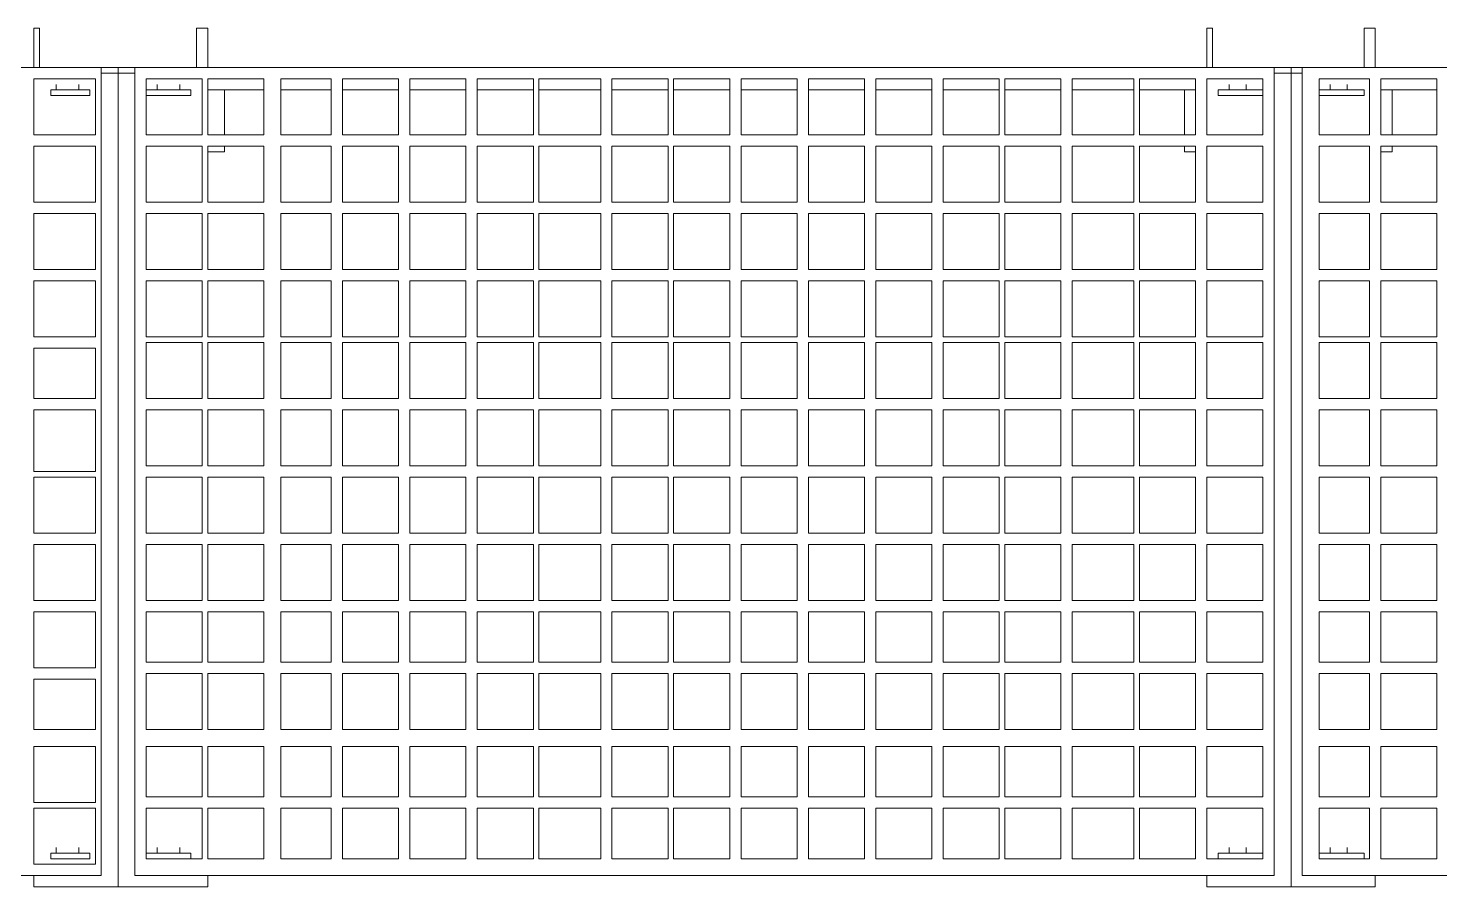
# Model space of a CAD drawing. Header units: metres. Extents: x -13316 to 152404, y -3899 to 30226.
# Drawn here: x 4377.5 to 4458.5, y 848.2 to 897.5 of the extents above; entities that cross this region are included whole.
import ezdxf

# ---------------------------------------------------------------- set-up
doc = ezdxf.new("R2010")
doc.units = ezdxf.units.M
doc.header["$LTSCALE"] = 100
doc.header["$MEASUREMENT"] = 0
doc.layers.get('0').update_dxf_attribs({"color": 9, "lineweight": 9})
doc.layers.add('32-ekipman', color=9, linetype='Continuous', lineweight=9)

# ---------------------------------------------------------------- blocks, each defined once
blk = doc.blocks.new('h')
for points in [[(181688.467, -16206.805), (181688.467, -16206.16)], [(181698.132, -16206.16), (181688.467, -16206.16)], [(181693.299, -16253.197), (181693.299, -16206.16)], [(181693.299, -16253.197), (181693.299, -16206.16)], [(181698.132, -16206.16), (181698.132, -16206.805)], [(181755.477, -16206.805), (181755.477, -16206.16)], [(181765.465, -16206.16), (181755.477, -16206.16)], [(181760.632, -16253.197), (181760.632, -16206.16)], [(181760.632, -16253.197), (181760.632, -16206.16)], [(181765.465, -16206.16), (181765.465, -16206.805)], [(181692.655, -16206.805), (181641.108, -16206.805)], [(181692.655, -16253.197), (181692.655, -16206.805)], [(181694.266, -16206.805), (181694.266, -16253.197)], [(181759.666, -16206.805), (181694.266, -16206.805)], [(181759.666, -16253.197), (181759.666, -16206.805)], [(181761.599, -16206.805), (181761.599, -16253.197)], [(181823.455, -16206.805), (181761.599, -16206.805)], [(181684.923, -16207.771), (181684.923, -16210.671)], [(181688.145, -16207.771), (181684.923, -16207.771)], [(181688.145, -16210.671), (181688.145, -16207.771)], [(181688.789, -16207.771), (181688.789, -16210.671)], [(181691.688, -16207.771), (181688.789, -16207.771)], [(181689.111, -16208.093), (181689.111, -16207.771)], [(181691.688, -16207.771), (181689.111, -16207.771)], [(181691.688, -16208.093), (181689.111, -16208.093)], [(181690.078, -16207.771), (181691.044, -16207.771)], [(181690.078, -16208.093), (181690.078, -16208.415)], [(181691.044, -16208.093), (181690.078, -16208.093)], [(181691.044, -16208.093), (181691.044, -16208.415)], [(181691.688, -16208.093), (181691.688, -16207.771)], [(181691.688, -16210.671), (181691.688, -16207.771)], [(181694.91, -16207.771), (181694.91, -16210.671)], [(181694.91, -16207.771), (181694.91, -16208.093)], [(181694.91, -16207.771), (181697.487, -16207.771)], [(181698.132, -16207.771), (181694.91, -16207.771)], [(181697.487, -16208.093), (181694.91, -16208.093)], [(181696.843, -16207.771), (181695.877, -16207.771)], [(181695.877, -16208.093), (181695.877, -16208.415)], [(181695.877, -16208.093), (181696.843, -16208.093)], [(181696.843, -16208.093), (181696.843, -16208.415)], [(181697.487, -16207.771), (181697.487, -16208.093)], [(181698.132, -16210.671), (181698.132, -16207.771)], [(181698.776, -16207.771), (181698.776, -16210.671)], [(181701.998, -16207.771), (181698.776, -16207.771)], [(181701.998, -16210.671), (181701.998, -16207.771)], [(181702.32, -16207.771), (181702.32, -16210.671)], [(181705.864, -16207.771), (181702.32, -16207.771)], [(181705.864, -16210.671), (181705.864, -16207.771)], [(181706.508, -16207.771), (181706.508, -16210.671)], [(181709.73, -16207.771), (181706.508, -16207.771)], [(181709.73, -16210.671), (181709.73, -16207.771)], [(181710.052, -16207.771), (181710.052, -16210.671)], [(181713.274, -16207.771), (181710.052, -16207.771)], [(181713.274, -16210.671), (181713.274, -16207.771)], [(181713.918, -16207.771), (181713.918, -16210.671)], [(181717.14, -16207.771), (181713.918, -16207.771)], [(181717.14, -16210.671), (181717.14, -16207.771)], [(181717.784, -16207.771), (181717.784, -16210.671)], [(181721.006, -16207.771), (181717.784, -16207.771)], [(181721.006, -16210.671), (181721.006, -16207.771)], [(181721.65, -16207.771), (181721.65, -16210.671)], [(181724.872, -16207.771), (181721.65, -16207.771)], [(181724.872, -16210.671), (181724.872, -16207.771)], [(181725.516, -16207.771), (181725.516, -16210.671)], [(181728.738, -16207.771), (181725.516, -16207.771)], [(181728.738, -16210.671), (181728.738, -16207.771)], [(181729.06, -16207.771), (181729.06, -16210.671)], [(181732.281, -16207.771), (181729.06, -16207.771)], [(181732.281, -16210.671), (181732.281, -16207.771)], [(181732.926, -16207.771), (181732.926, -16210.671)], [(181736.47, -16207.771), (181732.926, -16207.771)], [(181736.47, -16210.671), (181736.47, -16207.771)], [(181736.792, -16207.771), (181736.792, -16210.671)], [(181740.013, -16207.771), (181736.792, -16207.771)], [(181740.013, -16210.671), (181740.013, -16207.771)], [(181740.658, -16207.771), (181740.658, -16210.671)], [(181743.879, -16207.771), (181740.658, -16207.771)], [(181743.879, -16210.671), (181743.879, -16207.771)], [(181744.524, -16207.771), (181744.524, -16210.671)], [(181747.745, -16207.771), (181744.524, -16207.771)], [(181747.745, -16210.671), (181747.745, -16207.771)], [(181748.39, -16207.771), (181748.39, -16210.671)], [(181751.289, -16207.771), (181748.39, -16207.771)], [(181751.289, -16210.671), (181751.289, -16207.771)], [(181752.256, -16207.771), (181752.256, -16210.671)], [(181755.477, -16207.771), (181752.256, -16207.771)], [(181755.477, -16210.671), (181755.477, -16207.771)], [(181755.8, -16207.771), (181755.8, -16210.671)], [(181759.021, -16207.771), (181755.8, -16207.771)], [(181756.444, -16208.093), (181756.444, -16207.771)], [(181759.021, -16207.771), (181756.444, -16207.771)], [(181759.021, -16208.093), (181756.444, -16208.093)], [(181757.088, -16207.771), (181758.377, -16207.771)], [(181757.088, -16208.093), (181757.088, -16208.415)], [(181758.377, -16208.093), (181757.088, -16208.093)], [(181758.377, -16208.093), (181758.377, -16208.415)], [(181759.021, -16208.093), (181759.021, -16207.771)], [(181759.021, -16210.671), (181759.021, -16207.771)], [(181761.921, -16207.449), (181761.921, -16210.671)], [(181765.465, -16207.449), (181761.921, -16207.449)], [(181762.243, -16207.771), (181762.243, -16208.093)], [(181762.243, -16207.771), (181764.498, -16207.771)], [(181764.498, -16208.093), (181762.243, -16208.093)], [(181764.176, -16207.771), (181762.887, -16207.771)], [(181762.887, -16208.093), (181762.887, -16208.415)], [(181762.887, -16208.093), (181764.176, -16208.093)], [(181764.176, -16208.093), (181764.176, -16208.415)], [(181764.498, -16207.771), (181764.498, -16208.093)], [(181765.465, -16210.671), (181765.465, -16207.449)], [(181684.923, -16210.671), (181688.145, -16210.671)], [(181684.923, -16211.315), (181684.923, -16214.214)], [(181688.145, -16211.315), (181684.923, -16211.315)], [(181688.145, -16214.214), (181688.145, -16211.315)], [(181688.789, -16210.671), (181691.688, -16210.671)], [(181688.789, -16211.315), (181688.789, -16214.214)], [(181691.688, -16211.315), (181688.789, -16211.315)], [(181691.688, -16214.214), (181691.688, -16211.315)], [(181694.91, -16210.671), (181698.132, -16210.671)], [(181694.91, -16211.315), (181694.91, -16214.214)], [(181698.132, -16211.315), (181694.91, -16211.315)], [(181698.132, -16214.214), (181698.132, -16211.315)], [(181698.776, -16210.671), (181701.998, -16210.671)], [(181698.776, -16211.315), (181698.776, -16214.214)], [(181701.998, -16211.315), (181698.776, -16211.315)], [(181701.998, -16214.214), (181701.998, -16211.315)], [(181702.32, -16210.671), (181705.864, -16210.671)], [(181702.32, -16211.315), (181702.32, -16214.214)], [(181705.864, -16211.315), (181702.32, -16211.315)], [(181705.864, -16214.214), (181705.864, -16211.315)], [(181706.508, -16210.671), (181709.73, -16210.671)], [(181706.508, -16211.315), (181706.508, -16214.214)], [(181709.73, -16211.315), (181706.508, -16211.315)], [(181709.73, -16214.214), (181709.73, -16211.315)], [(181710.052, -16210.671), (181713.274, -16210.671)], [(181710.052, -16211.315), (181710.052, -16214.214)], [(181713.274, -16211.315), (181710.052, -16211.315)], [(181713.274, -16214.214), (181713.274, -16211.315)], [(181713.918, -16210.671), (181717.14, -16210.671)], [(181713.918, -16211.315), (181713.918, -16214.214)], [(181717.14, -16211.315), (181713.918, -16211.315)], [(181717.14, -16214.214), (181717.14, -16211.315)], [(181717.784, -16210.671), (181721.006, -16210.671)], [(181717.784, -16211.315), (181717.784, -16214.214)], [(181721.006, -16211.315), (181717.784, -16211.315)], [(181721.006, -16214.214), (181721.006, -16211.315)], [(181721.65, -16210.671), (181724.872, -16210.671)], [(181721.65, -16211.315), (181721.65, -16214.214)], [(181724.872, -16211.315), (181721.65, -16211.315)], [(181724.872, -16214.214), (181724.872, -16211.315)], [(181725.516, -16210.671), (181728.738, -16210.671)], [(181725.516, -16211.315), (181725.516, -16214.214)], [(181728.738, -16211.315), (181725.516, -16211.315)], [(181728.738, -16214.214), (181728.738, -16211.315)], [(181729.06, -16210.671), (181732.281, -16210.671)], [(181729.06, -16211.315), (181729.06, -16214.214)], [(181732.281, -16211.315), (181729.06, -16211.315)], [(181732.281, -16214.214), (181732.281, -16211.315)], [(181732.926, -16210.671), (181736.47, -16210.671)], [(181732.926, -16211.315), (181732.926, -16214.214)], [(181736.47, -16211.315), (181732.926, -16211.315)], [(181736.47, -16214.214), (181736.47, -16211.315)], [(181736.792, -16210.671), (181740.013, -16210.671)], [(181736.792, -16211.315), (181736.792, -16214.214)], [(181740.013, -16211.315), (181736.792, -16211.315)], [(181740.013, -16214.214), (181740.013, -16211.315)], [(181740.658, -16210.671), (181743.879, -16210.671)], [(181740.658, -16211.315), (181740.658, -16214.214)], [(181743.879, -16211.315), (181740.658, -16211.315)], [(181743.879, -16214.214), (181743.879, -16211.315)], [(181744.524, -16210.671), (181747.745, -16210.671)], [(181744.524, -16211.315), (181744.524, -16214.214)], [(181747.745, -16211.315), (181744.524, -16211.315)], [(181747.745, -16214.214), (181747.745, -16211.315)], [(181748.39, -16210.671), (181751.289, -16210.671)], [(181748.39, -16211.315), (181748.39, -16214.214)], [(181751.289, -16211.315), (181748.39, -16211.315)], [(181751.289, -16214.214), (181751.289, -16211.315)], [(181752.256, -16210.671), (181755.477, -16210.671)], [(181752.256, -16211.315), (181752.256, -16214.214)], [(181755.477, -16211.315), (181752.256, -16211.315)], [(181755.477, -16214.214), (181755.477, -16211.315)], [(181755.8, -16210.671), (181759.021, -16210.671)], [(181755.8, -16211.315), (181755.8, -16214.214)], [(181759.021, -16211.315), (181755.8, -16211.315)], [(181759.021, -16214.214), (181759.021, -16211.315)], [(181761.921, -16210.671), (181765.465, -16210.671)], [(181761.921, -16210.993), (181761.921, -16214.214)], [(181765.465, -16210.993), (181761.921, -16210.993)], [(181765.465, -16214.214), (181765.465, -16210.993)], [(181684.923, -16214.214), (181688.145, -16214.214)], [(181688.789, -16214.214), (181691.688, -16214.214)], [(181694.91, -16214.214), (181698.132, -16214.214)], [(181698.776, -16214.214), (181701.998, -16214.214)], [(181702.32, -16214.214), (181705.864, -16214.214)], [(181706.508, -16214.214), (181709.73, -16214.214)], [(181710.052, -16214.214), (181713.274, -16214.214)], [(181713.918, -16214.214), (181717.14, -16214.214)], [(181717.784, -16214.214), (181721.006, -16214.214)], [(181721.65, -16214.214), (181724.872, -16214.214)], [(181725.516, -16214.214), (181728.738, -16214.214)], [(181729.06, -16214.214), (181732.281, -16214.214)], [(181732.926, -16214.214), (181736.47, -16214.214)], [(181736.792, -16214.214), (181740.013, -16214.214)], [(181740.658, -16214.214), (181743.879, -16214.214)], [(181744.524, -16214.214), (181747.745, -16214.214)], [(181748.39, -16214.214), (181751.289, -16214.214)], [(181752.256, -16214.214), (181755.477, -16214.214)], [(181755.8, -16214.214), (181759.021, -16214.214)], [(181761.921, -16214.214), (181765.465, -16214.214)], [(181684.923, -16215.181), (181684.923, -16218.403)], [(181688.145, -16215.181), (181684.923, -16215.181)], [(181688.145, -16218.403), (181688.145, -16215.181)], [(181688.789, -16215.181), (181688.789, -16218.403)], [(181691.688, -16215.181), (181688.789, -16215.181)], [(181691.688, -16218.403), (181691.688, -16215.181)], [(181694.91, -16215.181), (181694.91, -16218.403)], [(181698.132, -16215.181), (181694.91, -16215.181)], [(181698.132, -16218.403), (181698.132, -16215.181)], [(181698.776, -16215.181), (181698.776, -16218.403)], [(181701.998, -16215.181), (181698.776, -16215.181)], [(181701.998, -16218.403), (181701.998, -16215.181)], [(181702.32, -16215.181), (181702.32, -16218.403)], [(181705.864, -16215.181), (181702.32, -16215.181)], [(181705.864, -16218.403), (181705.864, -16215.181)], [(181706.508, -16215.181), (181706.508, -16218.403)], [(181709.73, -16215.181), (181706.508, -16215.181)], [(181709.73, -16218.403), (181709.73, -16215.181)], [(181710.052, -16215.181), (181710.052, -16218.403)], [(181713.274, -16215.181), (181710.052, -16215.181)], [(181713.274, -16218.403), (181713.274, -16215.181)], [(181713.918, -16215.181), (181713.918, -16218.403)], [(181717.14, -16215.181), (181713.918, -16215.181)], [(181717.14, -16218.403), (181717.14, -16215.181)], [(181717.784, -16215.181), (181717.784, -16218.403)], [(181721.006, -16215.181), (181717.784, -16215.181)], [(181721.006, -16218.403), (181721.006, -16215.181)], [(181721.65, -16215.181), (181721.65, -16218.403)], [(181724.872, -16215.181), (181721.65, -16215.181)], [(181724.872, -16218.403), (181724.872, -16215.181)], [(181725.516, -16215.181), (181725.516, -16218.403)], [(181728.738, -16215.181), (181725.516, -16215.181)], [(181728.738, -16218.403), (181728.738, -16215.181)], [(181729.06, -16215.181), (181729.06, -16218.403)], [(181732.281, -16215.181), (181729.06, -16215.181)], [(181732.281, -16218.403), (181732.281, -16215.181)], [(181732.926, -16215.181), (181732.926, -16218.403)], [(181736.47, -16215.181), (181732.926, -16215.181)], [(181736.47, -16218.403), (181736.47, -16215.181)], [(181736.792, -16215.181), (181736.792, -16218.403)], [(181740.013, -16215.181), (181736.792, -16215.181)], [(181740.013, -16218.403), (181740.013, -16215.181)], [(181740.658, -16215.181), (181740.658, -16218.403)], [(181743.879, -16215.181), (181740.658, -16215.181)], [(181743.879, -16218.403), (181743.879, -16215.181)], [(181744.524, -16215.181), (181744.524, -16218.403)], [(181747.745, -16215.181), (181744.524, -16215.181)], [(181747.745, -16218.403), (181747.745, -16215.181)], [(181748.39, -16215.181), (181748.39, -16218.403)], [(181751.289, -16215.181), (181748.39, -16215.181)], [(181751.289, -16218.403), (181751.289, -16215.181)], [(181752.256, -16215.181), (181752.256, -16218.403)], [(181755.477, -16215.181), (181752.256, -16215.181)], [(181755.477, -16218.403), (181755.477, -16215.181)], [(181755.8, -16215.181), (181755.8, -16218.403)], [(181759.021, -16215.181), (181755.8, -16215.181)], [(181759.021, -16218.403), (181759.021, -16215.181)], [(181761.921, -16215.181), (181761.921, -16218.08)], [(181765.465, -16215.181), (181761.921, -16215.181)], [(181765.465, -16218.08), (181765.465, -16215.181)], [(181684.923, -16218.403), (181688.145, -16218.403)], [(181688.789, -16218.403), (181691.688, -16218.403)], [(181694.91, -16218.403), (181698.132, -16218.403)], [(181698.776, -16218.403), (181701.998, -16218.403)], [(181702.32, -16218.403), (181705.864, -16218.403)], [(181706.508, -16218.403), (181709.73, -16218.403)], [(181710.052, -16218.403), (181713.274, -16218.403)], [(181713.918, -16218.403), (181717.14, -16218.403)], [(181717.784, -16218.403), (181721.006, -16218.403)], [(181721.65, -16218.403), (181724.872, -16218.403)], [(181725.516, -16218.403), (181728.738, -16218.403)], [(181729.06, -16218.403), (181732.281, -16218.403)], [(181732.926, -16218.403), (181736.47, -16218.403)], [(181736.792, -16218.403), (181740.013, -16218.403)], [(181740.658, -16218.403), (181743.879, -16218.403)], [(181744.524, -16218.403), (181747.745, -16218.403)], [(181748.39, -16218.403), (181751.289, -16218.403)], [(181752.256, -16218.403), (181755.477, -16218.403)], [(181755.8, -16218.403), (181759.021, -16218.403)], [(181761.921, -16218.08), (181765.465, -16218.08)], [(181761.921, -16218.725), (181761.921, -16221.946)], [(181765.465, -16218.725), (181761.921, -16218.725)], [(181765.465, -16221.946), (181765.465, -16218.725)], [(181684.923, -16219.047), (181684.923, -16221.946)], [(181688.145, -16219.047), (181684.923, -16219.047)], [(181688.145, -16221.946), (181688.145, -16219.047)], [(181688.789, -16219.047), (181688.789, -16221.946)], [(181691.688, -16219.047), (181688.789, -16219.047)], [(181691.688, -16221.946), (181691.688, -16219.047)], [(181694.91, -16219.047), (181694.91, -16221.946)], [(181698.132, -16219.047), (181694.91, -16219.047)], [(181698.132, -16221.946), (181698.132, -16219.047)], [(181698.776, -16219.047), (181698.776, -16221.946)], [(181701.998, -16219.047), (181698.776, -16219.047)], [(181701.998, -16221.946), (181701.998, -16219.047)], [(181702.32, -16219.047), (181702.32, -16221.946)], [(181705.864, -16219.047), (181702.32, -16219.047)], [(181705.864, -16221.946), (181705.864, -16219.047)], [(181706.508, -16219.047), (181706.508, -16221.946)], [(181709.73, -16219.047), (181706.508, -16219.047)], [(181709.73, -16221.946), (181709.73, -16219.047)], [(181710.052, -16219.047), (181710.052, -16221.946)], [(181713.274, -16219.047), (181710.052, -16219.047)], [(181713.274, -16221.946), (181713.274, -16219.047)], [(181713.918, -16219.047), (181713.918, -16221.946)], [(181717.14, -16219.047), (181713.918, -16219.047)], [(181717.14, -16221.946), (181717.14, -16219.047)], [(181717.784, -16219.047), (181717.784, -16221.946)], [(181721.006, -16219.047), (181717.784, -16219.047)], [(181721.006, -16221.946), (181721.006, -16219.047)], [(181721.65, -16219.047), (181721.65, -16221.946)], [(181724.872, -16219.047), (181721.65, -16219.047)], [(181724.872, -16221.946), (181724.872, -16219.047)], [(181725.516, -16219.047), (181725.516, -16221.946)], [(181728.738, -16219.047), (181725.516, -16219.047)], [(181728.738, -16221.946), (181728.738, -16219.047)], [(181729.06, -16219.047), (181729.06, -16221.946)], [(181732.281, -16219.047), (181729.06, -16219.047)], [(181732.281, -16221.946), (181732.281, -16219.047)], [(181732.926, -16219.047), (181732.926, -16221.946)], [(181736.47, -16219.047), (181732.926, -16219.047)], [(181736.47, -16221.946), (181736.47, -16219.047)], [(181736.792, -16219.047), (181736.792, -16221.946)], [(181740.013, -16219.047), (181736.792, -16219.047)], [(181740.013, -16221.946), (181740.013, -16219.047)], [(181740.658, -16219.047), (181740.658, -16221.946)], [(181743.879, -16219.047), (181740.658, -16219.047)], [(181743.879, -16221.946), (181743.879, -16219.047)], [(181744.524, -16219.047), (181744.524, -16221.946)], [(181747.745, -16219.047), (181744.524, -16219.047)], [(181747.745, -16221.946), (181747.745, -16219.047)], [(181748.39, -16219.047), (181748.39, -16221.946)], [(181751.289, -16219.047), (181748.39, -16219.047)], [(181751.289, -16221.946), (181751.289, -16219.047)], [(181752.256, -16219.047), (181752.256, -16221.946)], [(181755.477, -16219.047), (181752.256, -16219.047)], [(181755.477, -16221.946), (181755.477, -16219.047)], [(181755.8, -16219.047), (181755.8, -16221.946)], [(181759.021, -16219.047), (181755.8, -16219.047)], [(181759.021, -16221.946), (181759.021, -16219.047)], [(181684.923, -16221.946), (181688.145, -16221.946)], [(181688.789, -16221.946), (181691.688, -16221.946)], [(181694.91, -16221.946), (181698.132, -16221.946)], [(181698.776, -16221.946), (181701.998, -16221.946)], [(181702.32, -16221.946), (181705.864, -16221.946)], [(181706.508, -16221.946), (181709.73, -16221.946)], [(181710.052, -16221.946), (181713.274, -16221.946)], [(181713.918, -16221.946), (181717.14, -16221.946)], [(181717.784, -16221.946), (181721.006, -16221.946)], [(181721.65, -16221.946), (181724.872, -16221.946)], [(181725.516, -16221.946), (181728.738, -16221.946)], [(181729.06, -16221.946), (181732.281, -16221.946)], [(181732.926, -16221.946), (181736.47, -16221.946)], [(181736.792, -16221.946), (181740.013, -16221.946)], [(181740.658, -16221.946), (181743.879, -16221.946)], [(181744.524, -16221.946), (181747.745, -16221.946)], [(181748.39, -16221.946), (181751.289, -16221.946)], [(181752.256, -16221.946), (181755.477, -16221.946)], [(181755.8, -16221.946), (181759.021, -16221.946)], [(181761.921, -16221.946), (181765.465, -16221.946)], [(181684.923, -16222.591), (181684.923, -16225.812)], [(181688.145, -16222.591), (181684.923, -16222.591)], [(181688.145, -16225.812), (181688.145, -16222.591)], [(181688.789, -16222.591), (181688.789, -16225.812)], [(181691.688, -16222.591), (181688.789, -16222.591)], [(181691.688, -16225.812), (181691.688, -16222.591)], [(181694.91, -16222.591), (181694.91, -16225.812)], [(181698.132, -16222.591), (181694.91, -16222.591)], [(181698.132, -16225.812), (181698.132, -16222.591)], [(181698.776, -16222.591), (181698.776, -16225.812)], [(181701.998, -16222.591), (181698.776, -16222.591)], [(181701.998, -16225.812), (181701.998, -16222.591)], [(181702.32, -16222.591), (181702.32, -16225.812)], [(181705.864, -16222.591), (181702.32, -16222.591)], [(181705.864, -16225.812), (181705.864, -16222.591)], [(181706.508, -16222.591), (181706.508, -16225.812)], [(181709.73, -16222.591), (181706.508, -16222.591)], [(181709.73, -16225.812), (181709.73, -16222.591)], [(181710.052, -16222.591), (181710.052, -16225.812)], [(181713.274, -16222.591), (181710.052, -16222.591)], [(181713.274, -16225.812), (181713.274, -16222.591)], [(181713.918, -16222.591), (181713.918, -16225.812)], [(181717.14, -16222.591), (181713.918, -16222.591)], [(181717.14, -16225.812), (181717.14, -16222.591)], [(181717.784, -16222.591), (181717.784, -16225.812)], [(181721.006, -16222.591), (181717.784, -16222.591)], [(181721.006, -16225.812), (181721.006, -16222.591)], [(181721.65, -16222.591), (181721.65, -16225.812)], [(181724.872, -16222.591), (181721.65, -16222.591)], [(181724.872, -16225.812), (181724.872, -16222.591)], [(181725.516, -16222.591), (181725.516, -16225.812)], [(181728.738, -16222.591), (181725.516, -16222.591)], [(181728.738, -16225.812), (181728.738, -16222.591)], [(181729.06, -16222.591), (181729.06, -16225.812)], [(181732.281, -16222.591), (181729.06, -16222.591)], [(181732.281, -16225.812), (181732.281, -16222.591)], [(181732.926, -16222.591), (181732.926, -16225.812)], [(181736.47, -16222.591), (181732.926, -16222.591)], [(181736.47, -16225.812), (181736.47, -16222.591)], [(181736.792, -16222.591), (181736.792, -16225.812)], [(181740.013, -16222.591), (181736.792, -16222.591)], [(181740.013, -16225.812), (181740.013, -16222.591)], [(181740.658, -16222.591), (181740.658, -16225.812)], [(181743.879, -16222.591), (181740.658, -16222.591)], [(181743.879, -16225.812), (181743.879, -16222.591)], [(181744.524, -16222.591), (181744.524, -16225.812)], [(181747.745, -16222.591), (181744.524, -16222.591)], [(181747.745, -16225.812), (181747.745, -16222.591)], [(181748.39, -16222.591), (181748.39, -16225.812)], [(181751.289, -16222.591), (181748.39, -16222.591)], [(181751.289, -16225.812), (181751.289, -16222.591)], [(181752.256, -16222.591), (181752.256, -16225.812)], [(181755.477, -16222.591), (181752.256, -16222.591)], [(181755.477, -16225.812), (181755.477, -16222.591)], [(181755.8, -16222.591), (181755.8, -16225.812)], [(181759.021, -16222.591), (181755.8, -16222.591)], [(181759.021, -16225.812), (181759.021, -16222.591)], [(181761.921, -16222.591), (181761.921, -16225.812)], [(181765.465, -16222.591), (181761.921, -16222.591)], [(181765.465, -16225.812), (181765.465, -16222.591)], [(181684.923, -16225.812), (181688.145, -16225.812)], [(181688.789, -16225.812), (181691.688, -16225.812)], [(181694.91, -16225.812), (181698.132, -16225.812)], [(181698.776, -16225.812), (181701.998, -16225.812)], [(181702.32, -16225.812), (181705.864, -16225.812)], [(181706.508, -16225.812), (181709.73, -16225.812)], [(181710.052, -16225.812), (181713.274, -16225.812)], [(181713.918, -16225.812), (181717.14, -16225.812)], [(181717.784, -16225.812), (181721.006, -16225.812)], [(181721.65, -16225.812), (181724.872, -16225.812)], [(181725.516, -16225.812), (181728.738, -16225.812)], [(181729.06, -16225.812), (181732.281, -16225.812)], [(181732.926, -16225.812), (181736.47, -16225.812)], [(181736.792, -16225.812), (181740.013, -16225.812)], [(181740.658, -16225.812), (181743.879, -16225.812)], [(181744.524, -16225.812), (181747.745, -16225.812)], [(181748.39, -16225.812), (181751.289, -16225.812)], [(181752.256, -16225.812), (181755.477, -16225.812)], [(181755.8, -16225.812), (181759.021, -16225.812)], [(181761.921, -16225.812), (181765.465, -16225.812)], [(181684.923, -16226.457), (181684.923, -16229.678)], [(181688.145, -16226.457), (181684.923, -16226.457)], [(181688.145, -16229.678), (181688.145, -16226.457)], [(181688.789, -16226.457), (181688.789, -16229.678)], [(181691.688, -16226.457), (181688.789, -16226.457)], [(181691.688, -16229.678), (181691.688, -16226.457)], [(181694.91, -16226.457), (181694.91, -16229.678)], [(181698.132, -16226.457), (181694.91, -16226.457)], [(181698.132, -16229.678), (181698.132, -16226.457)], [(181698.776, -16226.457), (181698.776, -16229.678)], [(181701.998, -16226.457), (181698.776, -16226.457)], [(181701.998, -16229.678), (181701.998, -16226.457)], [(181702.32, -16226.457), (181702.32, -16229.678)], [(181705.864, -16226.457), (181702.32, -16226.457)], [(181705.864, -16229.678), (181705.864, -16226.457)], [(181706.508, -16226.457), (181706.508, -16229.678)], [(181709.73, -16226.457), (181706.508, -16226.457)], [(181709.73, -16229.678), (181709.73, -16226.457)], [(181710.052, -16226.457), (181710.052, -16229.678)], [(181713.274, -16226.457), (181710.052, -16226.457)], [(181713.274, -16229.678), (181713.274, -16226.457)], [(181713.918, -16226.457), (181713.918, -16229.678)], [(181717.14, -16226.457), (181713.918, -16226.457)], [(181717.14, -16229.678), (181717.14, -16226.457)], [(181717.784, -16226.457), (181717.784, -16229.678)], [(181721.006, -16226.457), (181717.784, -16226.457)], [(181721.006, -16229.678), (181721.006, -16226.457)], [(181721.65, -16226.457), (181721.65, -16229.678)], [(181724.872, -16226.457), (181721.65, -16226.457)], [(181724.872, -16229.678), (181724.872, -16226.457)], [(181725.516, -16226.457), (181725.516, -16229.678)], [(181728.738, -16226.457), (181725.516, -16226.457)], [(181728.738, -16229.678), (181728.738, -16226.457)], [(181729.06, -16226.457), (181729.06, -16229.678)], [(181732.281, -16226.457), (181729.06, -16226.457)], [(181732.281, -16229.678), (181732.281, -16226.457)], [(181732.926, -16226.457), (181732.926, -16229.678)], [(181736.47, -16226.457), (181732.926, -16226.457)], [(181736.47, -16229.678), (181736.47, -16226.457)], [(181736.792, -16226.457), (181736.792, -16229.678)], [(181740.013, -16226.457), (181736.792, -16226.457)], [(181740.013, -16229.678), (181740.013, -16226.457)], [(181740.658, -16226.457), (181740.658, -16229.678)], [(181743.879, -16226.457), (181740.658, -16226.457)], [(181743.879, -16229.678), (181743.879, -16226.457)], [(181744.524, -16226.457), (181744.524, -16229.678)], [(181747.745, -16226.457), (181744.524, -16226.457)], [(181747.745, -16229.678), (181747.745, -16226.457)], [(181748.39, -16226.457), (181748.39, -16229.678)], [(181751.289, -16226.457), (181748.39, -16226.457)], [(181751.289, -16229.678), (181751.289, -16226.457)], [(181752.256, -16226.457), (181752.256, -16229.678)], [(181755.477, -16226.457), (181752.256, -16226.457)], [(181755.477, -16229.678), (181755.477, -16226.457)], [(181755.8, -16226.457), (181755.8, -16229.678)], [(181759.021, -16226.457), (181755.8, -16226.457)], [(181759.021, -16229.678), (181759.021, -16226.457)], [(181761.921, -16226.457), (181761.921, -16229.678)], [(181765.465, -16226.457), (181761.921, -16226.457)], [(181765.465, -16229.678), (181765.465, -16226.457)], [(181684.923, -16229.678), (181688.145, -16229.678)], [(181688.789, -16229.678), (181691.688, -16229.678)], [(181694.91, -16229.678), (181698.132, -16229.678)], [(181698.776, -16229.678), (181701.998, -16229.678)], [(181702.32, -16229.678), (181705.864, -16229.678)], [(181706.508, -16229.678), (181709.73, -16229.678)], [(181710.052, -16229.678), (181713.274, -16229.678)], [(181713.918, -16229.678), (181717.14, -16229.678)], [(181717.784, -16229.678), (181721.006, -16229.678)], [(181721.65, -16229.678), (181724.872, -16229.678)], [(181725.516, -16229.678), (181728.738, -16229.678)], [(181729.06, -16229.678), (181732.281, -16229.678)], [(181732.926, -16229.678), (181736.47, -16229.678)], [(181736.792, -16229.678), (181740.013, -16229.678)], [(181740.658, -16229.678), (181743.879, -16229.678)], [(181744.524, -16229.678), (181747.745, -16229.678)], [(181748.39, -16229.678), (181751.289, -16229.678)], [(181752.256, -16229.678), (181755.477, -16229.678)], [(181755.8, -16229.678), (181759.021, -16229.678)], [(181761.921, -16229.678), (181765.465, -16229.678)], [(181761.921, -16230.001), (181761.921, -16233.544)], [(181765.465, -16230.001), (181761.921, -16230.001)], [(181765.465, -16233.544), (181765.465, -16230.001)], [(181684.923, -16230.323), (181684.923, -16233.544)], [(181688.145, -16230.323), (181684.923, -16230.323)], [(181688.145, -16233.544), (181688.145, -16230.323)], [(181688.789, -16230.323), (181688.789, -16233.544)], [(181691.688, -16230.323), (181688.789, -16230.323)], [(181691.688, -16233.544), (181691.688, -16230.323)], [(181694.91, -16230.323), (181694.91, -16233.544)], [(181698.132, -16230.323), (181694.91, -16230.323)], [(181698.132, -16233.544), (181698.132, -16230.323)], [(181698.776, -16230.323), (181698.776, -16233.544)], [(181701.998, -16230.323), (181698.776, -16230.323)], [(181701.998, -16233.544), (181701.998, -16230.323)], [(181702.32, -16230.323), (181702.32, -16233.544)], [(181705.864, -16230.323), (181702.32, -16230.323)], [(181705.864, -16233.544), (181705.864, -16230.323)], [(181706.508, -16230.323), (181706.508, -16233.544)], [(181709.73, -16230.323), (181706.508, -16230.323)], [(181709.73, -16233.544), (181709.73, -16230.323)], [(181710.052, -16230.323), (181710.052, -16233.544)], [(181713.274, -16230.323), (181710.052, -16230.323)], [(181713.274, -16233.544), (181713.274, -16230.323)], [(181713.918, -16230.323), (181713.918, -16233.544)], [(181717.14, -16230.323), (181713.918, -16230.323)], [(181717.14, -16233.544), (181717.14, -16230.323)], [(181717.784, -16230.323), (181717.784, -16233.544)], [(181721.006, -16230.323), (181717.784, -16230.323)], [(181721.006, -16233.544), (181721.006, -16230.323)], [(181721.65, -16230.323), (181721.65, -16233.544)], [(181724.872, -16230.323), (181721.65, -16230.323)], [(181724.872, -16233.544), (181724.872, -16230.323)], [(181725.516, -16230.323), (181725.516, -16233.544)], [(181728.738, -16230.323), (181725.516, -16230.323)], [(181728.738, -16233.544), (181728.738, -16230.323)], [(181729.06, -16230.323), (181729.06, -16233.544)], [(181732.281, -16230.323), (181729.06, -16230.323)], [(181732.281, -16233.544), (181732.281, -16230.323)], [(181732.926, -16230.323), (181732.926, -16233.544)], [(181736.47, -16230.323), (181732.926, -16230.323)], [(181736.47, -16233.544), (181736.47, -16230.323)], [(181736.792, -16230.323), (181736.792, -16233.544)], [(181740.013, -16230.323), (181736.792, -16230.323)], [(181740.013, -16233.544), (181740.013, -16230.323)], [(181740.658, -16230.323), (181740.658, -16233.544)], [(181743.879, -16230.323), (181740.658, -16230.323)], [(181743.879, -16233.544), (181743.879, -16230.323)], [(181744.524, -16230.323), (181744.524, -16233.544)], [(181747.745, -16230.323), (181744.524, -16230.323)], [(181747.745, -16233.544), (181747.745, -16230.323)], [(181748.39, -16230.323), (181748.39, -16233.544)], [(181751.289, -16230.323), (181748.39, -16230.323)], [(181751.289, -16233.544), (181751.289, -16230.323)], [(181752.256, -16230.323), (181752.256, -16233.544)], [(181755.477, -16230.323), (181752.256, -16230.323)], [(181755.477, -16233.544), (181755.477, -16230.323)], [(181755.8, -16230.323), (181755.8, -16233.544)], [(181759.021, -16230.323), (181755.8, -16230.323)], [(181759.021, -16233.544), (181759.021, -16230.323)], [(181684.923, -16233.544), (181688.145, -16233.544)], [(181688.789, -16233.544), (181691.688, -16233.544)], [(181694.91, -16233.544), (181698.132, -16233.544)], [(181698.776, -16233.544), (181701.998, -16233.544)], [(181702.32, -16233.544), (181705.864, -16233.544)], [(181706.508, -16233.544), (181709.73, -16233.544)], [(181710.052, -16233.544), (181713.274, -16233.544)], [(181713.918, -16233.544), (181717.14, -16233.544)], [(181717.784, -16233.544), (181721.006, -16233.544)], [(181721.65, -16233.544), (181724.872, -16233.544)], [(181725.516, -16233.544), (181728.738, -16233.544)], [(181729.06, -16233.544), (181732.281, -16233.544)], [(181732.926, -16233.544), (181736.47, -16233.544)], [(181736.792, -16233.544), (181740.013, -16233.544)], [(181740.658, -16233.544), (181743.879, -16233.544)], [(181744.524, -16233.544), (181747.745, -16233.544)], [(181748.39, -16233.544), (181751.289, -16233.544)], [(181752.256, -16233.544), (181755.477, -16233.544)], [(181755.8, -16233.544), (181759.021, -16233.544)], [(181761.921, -16233.544), (181765.465, -16233.544)], [(181684.923, -16234.189), (181684.923, -16237.41)], [(181688.145, -16234.189), (181684.923, -16234.189)], [(181688.145, -16237.41), (181688.145, -16234.189)], [(181688.789, -16234.189), (181688.789, -16237.41)], [(181691.688, -16234.189), (181688.789, -16234.189)], [(181691.688, -16237.41), (181691.688, -16234.189)], [(181694.91, -16234.189), (181694.91, -16237.41)], [(181698.132, -16234.189), (181694.91, -16234.189)], [(181698.132, -16237.41), (181698.132, -16234.189)], [(181698.776, -16234.189), (181698.776, -16237.41)], [(181701.998, -16234.189), (181698.776, -16234.189)], [(181701.998, -16237.41), (181701.998, -16234.189)], [(181702.32, -16234.189), (181702.32, -16237.41)], [(181705.864, -16234.189), (181702.32, -16234.189)], [(181705.864, -16237.41), (181705.864, -16234.189)], [(181706.508, -16234.189), (181706.508, -16237.41)], [(181709.73, -16234.189), (181706.508, -16234.189)], [(181709.73, -16237.41), (181709.73, -16234.189)], [(181710.052, -16234.189), (181710.052, -16237.41)], [(181713.274, -16234.189), (181710.052, -16234.189)], [(181713.274, -16237.41), (181713.274, -16234.189)], [(181713.918, -16234.189), (181713.918, -16237.41)], [(181717.14, -16234.189), (181713.918, -16234.189)], [(181717.14, -16237.41), (181717.14, -16234.189)], [(181717.784, -16234.189), (181717.784, -16237.41)], [(181721.006, -16234.189), (181717.784, -16234.189)], [(181721.006, -16237.41), (181721.006, -16234.189)], [(181721.65, -16234.189), (181721.65, -16237.41)], [(181724.872, -16234.189), (181721.65, -16234.189)], [(181724.872, -16237.41), (181724.872, -16234.189)], [(181725.516, -16234.189), (181725.516, -16237.41)], [(181728.738, -16234.189), (181725.516, -16234.189)], [(181728.738, -16237.41), (181728.738, -16234.189)], [(181729.06, -16234.189), (181729.06, -16237.41)], [(181732.281, -16234.189), (181729.06, -16234.189)], [(181732.281, -16237.41), (181732.281, -16234.189)], [(181732.926, -16234.189), (181732.926, -16237.41)], [(181736.47, -16234.189), (181732.926, -16234.189)], [(181736.47, -16237.41), (181736.47, -16234.189)], [(181736.792, -16234.189), (181736.792, -16237.41)], [(181740.013, -16234.189), (181736.792, -16234.189)], [(181740.013, -16237.41), (181740.013, -16234.189)], [(181740.658, -16234.189), (181740.658, -16237.41)], [(181743.879, -16234.189), (181740.658, -16234.189)], [(181743.879, -16237.41), (181743.879, -16234.189)], [(181744.524, -16234.189), (181744.524, -16237.41)], [(181747.745, -16234.189), (181744.524, -16234.189)], [(181747.745, -16237.41), (181747.745, -16234.189)], [(181748.39, -16234.189), (181748.39, -16237.41)], [(181751.289, -16234.189), (181748.39, -16234.189)], [(181751.289, -16237.41), (181751.289, -16234.189)], [(181752.256, -16234.189), (181752.256, -16237.41)], [(181755.477, -16234.189), (181752.256, -16234.189)], [(181755.477, -16237.41), (181755.477, -16234.189)], [(181755.8, -16234.189), (181755.8, -16237.41)], [(181759.021, -16234.189), (181755.8, -16234.189)], [(181759.021, -16237.41), (181759.021, -16234.189)], [(181761.921, -16234.189), (181761.921, -16237.088)], [(181765.465, -16234.189), (181761.921, -16234.189)], [(181765.465, -16237.088), (181765.465, -16234.189)], [(181761.921, -16237.088), (181765.465, -16237.088)], [(181684.923, -16237.41), (181688.145, -16237.41)], [(181684.923, -16237.733), (181684.923, -16240.954)], [(181688.145, -16237.733), (181684.923, -16237.733)], [(181688.145, -16240.954), (181688.145, -16237.733)], [(181688.789, -16237.41), (181691.688, -16237.41)], [(181688.789, -16237.733), (181688.789, -16240.954)], [(181691.688, -16237.733), (181688.789, -16237.733)], [(181691.688, -16240.954), (181691.688, -16237.733)], [(181694.91, -16237.41), (181698.132, -16237.41)], [(181694.91, -16237.733), (181694.91, -16240.954)], [(181698.132, -16237.733), (181694.91, -16237.733)], [(181698.132, -16240.954), (181698.132, -16237.733)], [(181698.776, -16237.41), (181701.998, -16237.41)], [(181698.776, -16237.733), (181698.776, -16240.954)], [(181701.998, -16237.733), (181698.776, -16237.733)], [(181701.998, -16240.954), (181701.998, -16237.733)], [(181702.32, -16237.41), (181705.864, -16237.41)], [(181702.32, -16237.733), (181702.32, -16240.954)], [(181705.864, -16237.733), (181702.32, -16237.733)], [(181705.864, -16240.954), (181705.864, -16237.733)], [(181706.508, -16237.41), (181709.73, -16237.41)], [(181706.508, -16237.733), (181706.508, -16240.954)], [(181709.73, -16237.733), (181706.508, -16237.733)], [(181709.73, -16240.954), (181709.73, -16237.733)], [(181710.052, -16237.41), (181713.274, -16237.41)], [(181710.052, -16237.733), (181710.052, -16240.954)], [(181713.274, -16237.733), (181710.052, -16237.733)], [(181713.274, -16240.954), (181713.274, -16237.733)], [(181713.918, -16237.41), (181717.14, -16237.41)], [(181713.918, -16237.733), (181713.918, -16240.954)], [(181717.14, -16237.733), (181713.918, -16237.733)], [(181717.14, -16240.954), (181717.14, -16237.733)], [(181717.784, -16237.41), (181721.006, -16237.41)], [(181717.784, -16237.733), (181717.784, -16240.954)], [(181721.006, -16237.733), (181717.784, -16237.733)], [(181721.006, -16240.954), (181721.006, -16237.733)], [(181721.65, -16237.41), (181724.872, -16237.41)], [(181721.65, -16237.733), (181721.65, -16240.954)], [(181724.872, -16237.733), (181721.65, -16237.733)], [(181724.872, -16240.954), (181724.872, -16237.733)], [(181725.516, -16237.41), (181728.738, -16237.41)], [(181725.516, -16237.733), (181725.516, -16240.954)], [(181728.738, -16237.733), (181725.516, -16237.733)], [(181728.738, -16240.954), (181728.738, -16237.733)], [(181729.06, -16237.41), (181732.281, -16237.41)], [(181729.06, -16237.733), (181729.06, -16240.954)], [(181732.281, -16237.733), (181729.06, -16237.733)], [(181732.281, -16240.954), (181732.281, -16237.733)], [(181732.926, -16237.41), (181736.47, -16237.41)], [(181732.926, -16237.733), (181732.926, -16240.954)], [(181736.47, -16237.733), (181732.926, -16237.733)], [(181736.47, -16240.954), (181736.47, -16237.733)], [(181736.792, -16237.41), (181740.013, -16237.41)], [(181736.792, -16237.733), (181736.792, -16240.954)], [(181740.013, -16237.733), (181736.792, -16237.733)], [(181740.013, -16240.954), (181740.013, -16237.733)], [(181740.658, -16237.41), (181743.879, -16237.41)], [(181740.658, -16237.733), (181740.658, -16240.954)], [(181743.879, -16237.733), (181740.658, -16237.733)], [(181743.879, -16240.954), (181743.879, -16237.733)], [(181744.524, -16237.41), (181747.745, -16237.41)], [(181744.524, -16237.733), (181744.524, -16240.954)], [(181747.745, -16237.733), (181744.524, -16237.733)], [(181747.745, -16240.954), (181747.745, -16237.733)], [(181748.39, -16237.41), (181751.289, -16237.41)], [(181748.39, -16237.733), (181748.39, -16240.954)], [(181751.289, -16237.733), (181748.39, -16237.733)], [(181751.289, -16240.954), (181751.289, -16237.733)], [(181752.256, -16237.41), (181755.477, -16237.41)], [(181752.256, -16237.733), (181752.256, -16240.954)], [(181755.477, -16237.733), (181752.256, -16237.733)], [(181755.477, -16240.954), (181755.477, -16237.733)], [(181755.8, -16237.41), (181759.021, -16237.41)], [(181755.8, -16237.733), (181755.8, -16240.954)], [(181759.021, -16237.733), (181755.8, -16237.733)], [(181759.021, -16240.954), (181759.021, -16237.733)], [(181761.921, -16237.733), (181761.921, -16240.954)], [(181765.465, -16237.733), (181761.921, -16237.733)], [(181765.465, -16240.954), (181765.465, -16237.733)], [(181684.923, -16240.954), (181688.145, -16240.954)], [(181688.789, -16240.954), (181691.688, -16240.954)], [(181694.91, -16240.954), (181698.132, -16240.954)], [(181698.776, -16240.954), (181701.998, -16240.954)], [(181702.32, -16240.954), (181705.864, -16240.954)], [(181706.508, -16240.954), (181709.73, -16240.954)], [(181710.052, -16240.954), (181713.274, -16240.954)], [(181713.918, -16240.954), (181717.14, -16240.954)], [(181717.784, -16240.954), (181721.006, -16240.954)], [(181721.65, -16240.954), (181724.872, -16240.954)], [(181725.516, -16240.954), (181728.738, -16240.954)], [(181729.06, -16240.954), (181732.281, -16240.954)], [(181732.926, -16240.954), (181736.47, -16240.954)], [(181736.792, -16240.954), (181740.013, -16240.954)], [(181740.658, -16240.954), (181743.879, -16240.954)], [(181744.524, -16240.954), (181747.745, -16240.954)], [(181748.39, -16240.954), (181751.289, -16240.954)], [(181752.256, -16240.954), (181755.477, -16240.954)], [(181755.8, -16240.954), (181759.021, -16240.954)], [(181761.921, -16240.954), (181765.465, -16240.954)], [(181684.923, -16241.599), (181684.923, -16244.82)], [(181688.145, -16241.599), (181684.923, -16241.599)], [(181688.145, -16244.82), (181688.145, -16241.599)], [(181688.789, -16241.599), (181688.789, -16244.82)], [(181691.688, -16241.599), (181688.789, -16241.599)], [(181691.688, -16244.82), (181691.688, -16241.599)], [(181694.91, -16241.599), (181694.91, -16244.82)], [(181698.132, -16241.599), (181694.91, -16241.599)], [(181698.132, -16244.82), (181698.132, -16241.599)], [(181698.776, -16241.599), (181698.776, -16244.82)], [(181701.998, -16241.599), (181698.776, -16241.599)], [(181701.998, -16244.82), (181701.998, -16241.599)], [(181702.32, -16241.599), (181702.32, -16244.82)], [(181705.864, -16241.599), (181702.32, -16241.599)], [(181705.864, -16244.82), (181705.864, -16241.599)], [(181706.508, -16241.599), (181706.508, -16244.82)], [(181709.73, -16241.599), (181706.508, -16241.599)], [(181709.73, -16244.82), (181709.73, -16241.599)], [(181710.052, -16241.599), (181710.052, -16244.82)], [(181713.274, -16241.599), (181710.052, -16241.599)], [(181713.274, -16244.82), (181713.274, -16241.599)], [(181713.918, -16241.599), (181713.918, -16244.82)], [(181717.14, -16241.599), (181713.918, -16241.599)], [(181717.14, -16244.82), (181717.14, -16241.599)], [(181717.784, -16241.599), (181717.784, -16244.82)], [(181721.006, -16241.599), (181717.784, -16241.599)], [(181721.006, -16244.82), (181721.006, -16241.599)], [(181721.65, -16241.599), (181721.65, -16244.82)], [(181724.872, -16241.599), (181721.65, -16241.599)], [(181724.872, -16244.82), (181724.872, -16241.599)], [(181725.516, -16241.599), (181725.516, -16244.82)], [(181728.738, -16241.599), (181725.516, -16241.599)], [(181728.738, -16244.82), (181728.738, -16241.599)], [(181729.06, -16241.599), (181729.06, -16244.82)], [(181732.281, -16241.599), (181729.06, -16241.599)], [(181732.281, -16244.82), (181732.281, -16241.599)], [(181732.926, -16241.599), (181732.926, -16244.82)], [(181736.47, -16241.599), (181732.926, -16241.599)], [(181736.47, -16244.82), (181736.47, -16241.599)], [(181736.792, -16241.599), (181736.792, -16244.82)], [(181740.013, -16241.599), (181736.792, -16241.599)], [(181740.013, -16244.82), (181740.013, -16241.599)], [(181740.658, -16241.599), (181740.658, -16244.82)], [(181743.879, -16241.599), (181740.658, -16241.599)], [(181743.879, -16244.82), (181743.879, -16241.599)], [(181744.524, -16241.599), (181744.524, -16244.82)], [(181747.745, -16241.599), (181744.524, -16241.599)], [(181747.745, -16244.82), (181747.745, -16241.599)], [(181748.39, -16241.599), (181748.39, -16244.82)], [(181751.289, -16241.599), (181748.39, -16241.599)], [(181751.289, -16244.82), (181751.289, -16241.599)], [(181752.256, -16241.599), (181752.256, -16244.82)], [(181755.477, -16241.599), (181752.256, -16241.599)], [(181755.477, -16244.82), (181755.477, -16241.599)], [(181755.8, -16241.599), (181755.8, -16244.82)], [(181759.021, -16241.599), (181755.8, -16241.599)], [(181759.021, -16244.82), (181759.021, -16241.599)], [(181761.921, -16241.599), (181761.921, -16244.82)], [(181765.465, -16241.599), (181761.921, -16241.599)], [(181765.465, -16244.82), (181765.465, -16241.599)], [(181684.923, -16244.82), (181688.145, -16244.82)], [(181684.923, -16245.465), (181684.923, -16248.686)], [(181688.145, -16245.465), (181684.923, -16245.465)], [(181688.145, -16248.686), (181688.145, -16245.465)], [(181688.789, -16244.82), (181691.688, -16244.82)], [(181688.789, -16245.465), (181688.789, -16248.686)], [(181691.688, -16245.465), (181688.789, -16245.465)], [(181691.688, -16248.686), (181691.688, -16245.465)], [(181694.91, -16244.82), (181698.132, -16244.82)], [(181694.91, -16245.465), (181694.91, -16248.686)], [(181698.132, -16245.465), (181694.91, -16245.465)], [(181698.132, -16248.686), (181698.132, -16245.465)], [(181698.776, -16244.82), (181701.998, -16244.82)], [(181698.776, -16245.465), (181698.776, -16248.686)], [(181701.998, -16245.465), (181698.776, -16245.465)], [(181701.998, -16248.686), (181701.998, -16245.465)], [(181702.32, -16244.82), (181705.864, -16244.82)], [(181702.32, -16245.465), (181702.32, -16248.686)], [(181705.864, -16245.465), (181702.32, -16245.465)], [(181705.864, -16248.686), (181705.864, -16245.465)], [(181706.508, -16244.82), (181709.73, -16244.82)], [(181706.508, -16245.465), (181706.508, -16248.686)], [(181709.73, -16245.465), (181706.508, -16245.465)], [(181709.73, -16248.686), (181709.73, -16245.465)], [(181710.052, -16244.82), (181713.274, -16244.82)], [(181710.052, -16245.465), (181710.052, -16248.686)], [(181713.274, -16245.465), (181710.052, -16245.465)], [(181713.274, -16248.686), (181713.274, -16245.465)], [(181713.918, -16244.82), (181717.14, -16244.82)], [(181713.918, -16245.465), (181713.918, -16248.686)], [(181717.14, -16245.465), (181713.918, -16245.465)], [(181717.14, -16248.686), (181717.14, -16245.465)], [(181717.784, -16244.82), (181721.006, -16244.82)], [(181717.784, -16245.465), (181717.784, -16248.686)], [(181721.006, -16245.465), (181717.784, -16245.465)], [(181721.006, -16248.686), (181721.006, -16245.465)], [(181721.65, -16244.82), (181724.872, -16244.82)], [(181721.65, -16245.465), (181721.65, -16248.686)], [(181724.872, -16245.465), (181721.65, -16245.465)], [(181724.872, -16248.686), (181724.872, -16245.465)], [(181725.516, -16244.82), (181728.738, -16244.82)], [(181725.516, -16245.465), (181725.516, -16248.686)], [(181728.738, -16245.465), (181725.516, -16245.465)], [(181728.738, -16248.686), (181728.738, -16245.465)], [(181729.06, -16244.82), (181732.281, -16244.82)], [(181729.06, -16245.465), (181729.06, -16248.686)], [(181732.281, -16245.465), (181729.06, -16245.465)], [(181732.281, -16248.686), (181732.281, -16245.465)], [(181732.926, -16244.82), (181736.47, -16244.82)], [(181732.926, -16245.465), (181732.926, -16248.686)], [(181736.47, -16245.465), (181732.926, -16245.465)], [(181736.47, -16248.686), (181736.47, -16245.465)], [(181736.792, -16244.82), (181740.013, -16244.82)], [(181736.792, -16245.465), (181736.792, -16248.686)], [(181740.013, -16245.465), (181736.792, -16245.465)], [(181740.013, -16248.686), (181740.013, -16245.465)], [(181740.658, -16244.82), (181743.879, -16244.82)], [(181740.658, -16245.465), (181740.658, -16248.686)], [(181743.879, -16245.465), (181740.658, -16245.465)], [(181743.879, -16248.686), (181743.879, -16245.465)], [(181744.524, -16244.82), (181747.745, -16244.82)], [(181744.524, -16245.465), (181744.524, -16248.686)], [(181747.745, -16245.465), (181744.524, -16245.465)], [(181747.745, -16248.686), (181747.745, -16245.465)], [(181748.39, -16244.82), (181751.289, -16244.82)], [(181748.39, -16245.465), (181748.39, -16248.686)], [(181751.289, -16245.465), (181748.39, -16245.465)], [(181751.289, -16248.686), (181751.289, -16245.465)], [(181752.256, -16244.82), (181755.477, -16244.82)], [(181752.256, -16245.465), (181752.256, -16248.686)], [(181755.477, -16245.465), (181752.256, -16245.465)], [(181755.477, -16248.686), (181755.477, -16245.465)], [(181755.8, -16244.82), (181759.021, -16244.82)], [(181755.8, -16245.465), (181755.8, -16248.686)], [(181759.021, -16245.465), (181755.8, -16245.465)], [(181759.021, -16248.686), (181759.021, -16245.465)], [(181761.921, -16244.82), (181765.465, -16244.82)], [(181761.921, -16245.465), (181761.921, -16248.686)], [(181765.465, -16245.465), (181761.921, -16245.465)], [(181765.465, -16248.686), (181765.465, -16245.465)], [(181684.923, -16248.686), (181688.145, -16248.686)], [(181687.5, -16248.686), (181687.5, -16248.364)], [(181687.5, -16248.364), (181688.145, -16248.364)], [(181688.789, -16248.686), (181691.688, -16248.686)], [(181694.91, -16248.686), (181698.132, -16248.686)], [(181698.776, -16248.364), (181699.42, -16248.364)], [(181698.776, -16248.686), (181701.998, -16248.686)], [(181699.42, -16248.364), (181699.42, -16248.686)], [(181702.32, -16248.686), (181705.864, -16248.686)], [(181706.508, -16248.686), (181709.73, -16248.686)], [(181710.052, -16248.686), (181713.274, -16248.686)], [(181713.918, -16248.686), (181717.14, -16248.686)], [(181717.784, -16248.686), (181721.006, -16248.686)], [(181721.65, -16248.686), (181724.872, -16248.686)], [(181725.516, -16248.686), (181728.738, -16248.686)], [(181729.06, -16248.686), (181732.281, -16248.686)], [(181732.926, -16248.686), (181736.47, -16248.686)], [(181736.792, -16248.686), (181740.013, -16248.686)], [(181740.658, -16248.686), (181743.879, -16248.686)], [(181744.524, -16248.686), (181747.745, -16248.686)], [(181748.39, -16248.686), (181751.289, -16248.686)], [(181752.256, -16248.686), (181755.477, -16248.686)], [(181754.511, -16248.686), (181754.511, -16248.364)], [(181754.511, -16248.364), (181755.477, -16248.364)], [(181755.8, -16248.686), (181759.021, -16248.686)], [(181761.921, -16248.686), (181765.465, -16248.686)], [(181684.923, -16249.331), (181684.923, -16252.552)], [(181688.145, -16249.331), (181684.923, -16249.331)], [(181687.5, -16251.908), (181687.5, -16249.331)], [(181688.145, -16252.552), (181688.145, -16249.331)], [(181688.789, -16249.331), (181688.789, -16252.552)], [(181691.688, -16249.331), (181688.789, -16249.331)], [(181691.688, -16252.552), (181691.688, -16249.331)], [(181694.91, -16249.331), (181694.91, -16252.552)], [(181698.132, -16249.331), (181694.91, -16249.331)], [(181698.132, -16252.552), (181698.132, -16249.331)], [(181698.776, -16249.331), (181698.776, -16252.552)], [(181701.998, -16249.331), (181698.776, -16249.331)], [(181699.42, -16249.331), (181699.42, -16251.908)], [(181701.998, -16252.552), (181701.998, -16249.331)], [(181702.32, -16249.331), (181702.32, -16252.552)], [(181705.864, -16249.331), (181702.32, -16249.331)], [(181705.864, -16252.552), (181705.864, -16249.331)], [(181706.508, -16249.331), (181706.508, -16252.552)], [(181709.73, -16249.331), (181706.508, -16249.331)], [(181709.73, -16252.552), (181709.73, -16249.331)], [(181710.052, -16249.331), (181710.052, -16252.552)], [(181713.274, -16249.331), (181710.052, -16249.331)], [(181713.274, -16252.552), (181713.274, -16249.331)], [(181713.918, -16249.331), (181713.918, -16252.552)], [(181717.14, -16249.331), (181713.918, -16249.331)], [(181717.14, -16252.552), (181717.14, -16249.331)], [(181717.784, -16249.331), (181717.784, -16252.552)], [(181721.006, -16249.331), (181717.784, -16249.331)], [(181721.006, -16252.552), (181721.006, -16249.331)], [(181721.65, -16249.331), (181721.65, -16252.552)], [(181724.872, -16249.331), (181721.65, -16249.331)], [(181724.872, -16252.552), (181724.872, -16249.331)], [(181725.516, -16249.331), (181725.516, -16252.552)], [(181728.738, -16249.331), (181725.516, -16249.331)], [(181728.738, -16252.552), (181728.738, -16249.331)], [(181729.06, -16249.331), (181729.06, -16252.552)], [(181732.281, -16249.331), (181729.06, -16249.331)], [(181732.281, -16252.552), (181732.281, -16249.331)], [(181732.926, -16249.331), (181732.926, -16252.552)], [(181736.47, -16249.331), (181732.926, -16249.331)], [(181736.47, -16252.552), (181736.47, -16249.331)], [(181736.792, -16249.331), (181736.792, -16252.552)], [(181740.013, -16249.331), (181736.792, -16249.331)], [(181740.013, -16252.552), (181740.013, -16249.331)], [(181740.658, -16249.331), (181740.658, -16252.552)], [(181743.879, -16249.331), (181740.658, -16249.331)], [(181743.879, -16252.552), (181743.879, -16249.331)], [(181744.524, -16249.331), (181744.524, -16252.552)], [(181747.745, -16249.331), (181744.524, -16249.331)], [(181747.745, -16252.552), (181747.745, -16249.331)], [(181748.39, -16249.331), (181748.39, -16252.552)], [(181751.289, -16249.331), (181748.39, -16249.331)], [(181751.289, -16252.552), (181751.289, -16249.331)], [(181752.256, -16249.331), (181752.256, -16252.552)], [(181755.477, -16249.331), (181752.256, -16249.331)], [(181754.511, -16251.908), (181754.511, -16249.331)], [(181755.477, -16252.552), (181755.477, -16249.331)], [(181755.8, -16249.331), (181755.8, -16252.552)], [(181759.021, -16249.331), (181755.8, -16249.331)], [(181759.021, -16252.552), (181759.021, -16249.331)], [(181761.921, -16249.331), (181761.921, -16252.552)], [(181765.465, -16249.331), (181761.921, -16249.331)], [(181765.465, -16252.552), (181765.465, -16249.331)], [(181688.145, -16251.908), (181684.923, -16251.908)], [(181689.111, -16251.908), (181689.111, -16251.586)], [(181691.688, -16251.586), (181689.111, -16251.586)], [(181691.688, -16251.908), (181689.111, -16251.908)], [(181690.078, -16251.586), (181691.044, -16251.586)], [(181690.078, -16251.908), (181690.078, -16252.23)], [(181691.044, -16251.908), (181690.078, -16251.908)], [(181691.044, -16251.908), (181691.044, -16252.23)], [(181691.688, -16251.908), (181691.688, -16251.586)], [(181694.91, -16251.586), (181694.91, -16251.908)], [(181694.91, -16251.586), (181697.487, -16251.586)], [(181697.487, -16251.908), (181694.91, -16251.908)], [(181696.843, -16251.586), (181695.877, -16251.586)], [(181695.877, -16251.908), (181695.877, -16252.23)], [(181695.877, -16251.908), (181696.843, -16251.908)], [(181696.843, -16251.908), (181696.843, -16252.23)], [(181697.487, -16251.586), (181697.487, -16251.908)], [(181701.998, -16251.908), (181698.776, -16251.908)], [(181705.864, -16251.908), (181702.32, -16251.908)], [(181709.73, -16251.908), (181706.508, -16251.908)], [(181713.274, -16251.908), (181710.052, -16251.908)], [(181717.14, -16251.908), (181713.918, -16251.908)], [(181721.006, -16251.908), (181717.784, -16251.908)], [(181724.872, -16251.908), (181721.65, -16251.908)], [(181728.738, -16251.908), (181725.516, -16251.908)], [(181732.281, -16251.908), (181729.06, -16251.908)], [(181736.47, -16251.908), (181732.926, -16251.908)], [(181740.013, -16251.908), (181736.792, -16251.908)], [(181743.879, -16251.908), (181740.658, -16251.908)], [(181747.745, -16251.908), (181744.524, -16251.908)], [(181751.289, -16251.908), (181748.39, -16251.908)], [(181755.477, -16251.908), (181752.256, -16251.908)], [(181756.444, -16251.908), (181756.444, -16251.586)], [(181759.021, -16251.586), (181756.444, -16251.586)], [(181759.021, -16251.908), (181756.444, -16251.908)], [(181757.088, -16251.586), (181758.377, -16251.586)], [(181757.088, -16251.908), (181757.088, -16252.23)], [(181758.377, -16251.908), (181757.088, -16251.908)], [(181758.377, -16251.908), (181758.377, -16252.23)], [(181759.021, -16251.908), (181759.021, -16251.586)], [(181762.243, -16251.586), (181762.243, -16251.908)], [(181762.243, -16251.586), (181764.498, -16251.586)], [(181764.498, -16251.908), (181762.243, -16251.908)], [(181764.176, -16251.586), (181762.887, -16251.586)], [(181762.887, -16251.908), (181762.887, -16252.23)], [(181762.887, -16251.908), (181764.176, -16251.908)], [(181764.176, -16251.908), (181764.176, -16252.23)], [(181764.498, -16251.586), (181764.498, -16251.908)], [(181684.923, -16252.552), (181688.145, -16252.552)], [(181688.789, -16252.552), (181691.688, -16252.552)], [(181694.91, -16252.552), (181698.132, -16252.552)], [(181698.776, -16252.552), (181701.998, -16252.552)], [(181702.32, -16252.552), (181705.864, -16252.552)], [(181706.508, -16252.552), (181709.73, -16252.552)], [(181710.052, -16252.552), (181713.274, -16252.552)], [(181713.918, -16252.552), (181717.14, -16252.552)], [(181717.784, -16252.552), (181721.006, -16252.552)], [(181721.65, -16252.552), (181724.872, -16252.552)], [(181725.516, -16252.552), (181728.738, -16252.552)], [(181729.06, -16252.552), (181732.281, -16252.552)], [(181732.926, -16252.552), (181736.47, -16252.552)], [(181736.792, -16252.552), (181740.013, -16252.552)], [(181740.658, -16252.552), (181743.879, -16252.552)], [(181744.524, -16252.552), (181747.745, -16252.552)], [(181748.39, -16252.552), (181751.289, -16252.552)], [(181752.256, -16252.552), (181755.477, -16252.552)], [(181755.8, -16252.552), (181759.021, -16252.552)], [(181761.921, -16252.552), (181765.465, -16252.552)], [(181688.467, -16253.197), (181641.108, -16253.197)], [(181641.108, -16253.197), (181692.655, -16253.197)], [(181688.467, -16255.452), (181688.467, -16253.197)], [(181688.467, -16253.519), (181688.467, -16253.197), (181688.467, -16253.197)], [(181689.111, -16253.519), (181689.111, -16253.197), (181689.433, -16253.197)], [(181697.81, -16253.197), (181689.111, -16253.197)], [(181689.111, -16253.519), (181689.111, -16255.452)], [(181693.299, -16253.197), (181689.433, -16253.197)], [(181692.655, -16252.874), (181694.266, -16252.874)], [(181693.299, -16253.197), (181697.487, -16253.197)], [(181694.266, -16253.197), (181759.666, -16253.197)], [(181697.81, -16253.519), (181697.81, -16253.197), (181697.487, -16253.197)], [(181697.81, -16255.452), (181697.81, -16253.519)], [(181698.132, -16253.197), (181698.132, -16255.452)], [(181698.132, -16253.519), (181698.132, -16253.197), (181698.132, -16253.197)], [(181755.477, -16253.197), (181698.132, -16253.197)], [(181755.477, -16255.452), (181755.477, -16253.197)], [(181755.477, -16253.519), (181755.477, -16253.197), (181755.8, -16253.197)], [(181756.122, -16253.519), (181756.122, -16253.197), (181756.766, -16253.197)], [(181765.142, -16253.197), (181756.122, -16253.197)], [(181756.122, -16253.519), (181756.122, -16255.452)], [(181760.632, -16253.197), (181756.766, -16253.197)], [(181759.666, -16252.874), (181761.599, -16252.874)], [(181760.632, -16253.197), (181764.498, -16253.197)], [(181761.599, -16253.197), (181823.455, -16253.197)], [(181765.142, -16253.519), (181765.142, -16253.197), (181764.498, -16253.197)], [(181765.142, -16255.452), (181765.142, -16253.519)], [(181765.465, -16253.197), (181765.465, -16255.452)], [(181818.944, -16253.197), (181765.465, -16253.197)], [(181765.465, -16253.519), (181765.465, -16253.197), (181765.465, -16253.197)], [(181689.111, -16255.452), (181688.467, -16255.452)], [(181698.132, -16255.452), (181697.81, -16255.452)], [(181756.122, -16255.452), (181755.477, -16255.452)], [(181765.465, -16255.452), (181765.142, -16255.452)]]:
    blk.add_lwpolyline(points)
blk = doc.blocks.new('2.bod.Mimari')
at = {"layer": '32-ekipman', "ltscale": 2, "rotation": 180}
blk.add_blockref('h', (185823.255, -24307.965), dxfattribs=at)

msp = doc.modelspace()

# ---------------------------------------------------------------- block references
msp.add_blockref('2.bod.Mimari', (320, 8950))

doc.saveas('drawing.dxf')
